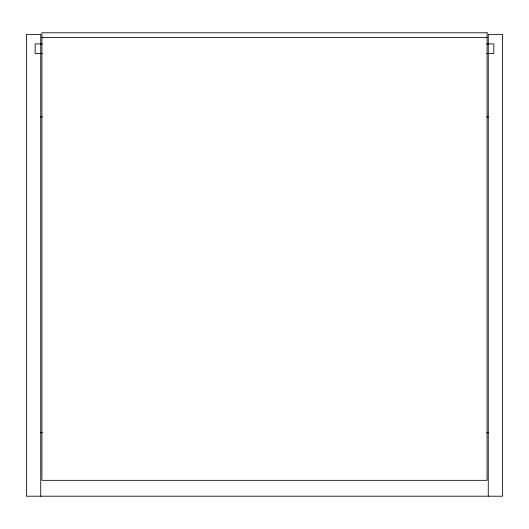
<?xml version="1.0" encoding="UTF-8"?>
<svg xmlns="http://www.w3.org/2000/svg" width="529" height="529" viewBox="0 0 529 529"><rect width="100%" height="100%" fill="white"/><g stroke="black" fill="none" stroke-linecap="round" stroke-linejoin="round"><path stroke-width="0.79" d="M41.923 37.559L487.077 37.559M42.386 43.907L35.178 43.907L35.178 53.429L42.386 53.429M486.614 43.907L493.821 43.907L493.821 53.429L486.614 53.429M40.733 116.909L42.386 116.909M486.614 116.909L488.267 116.909M40.733 432.722L42.386 432.722M486.614 432.722L488.267 432.722M488.267 496.202L488.267 34.385L502.55 34.385L502.55 496.202L26.45 496.202L26.45 34.385L40.733 34.385L40.733 496.202M487.077 32.798L41.923 32.798L41.923 480.332L487.077 480.332L487.077 32.798"/></g></svg>
